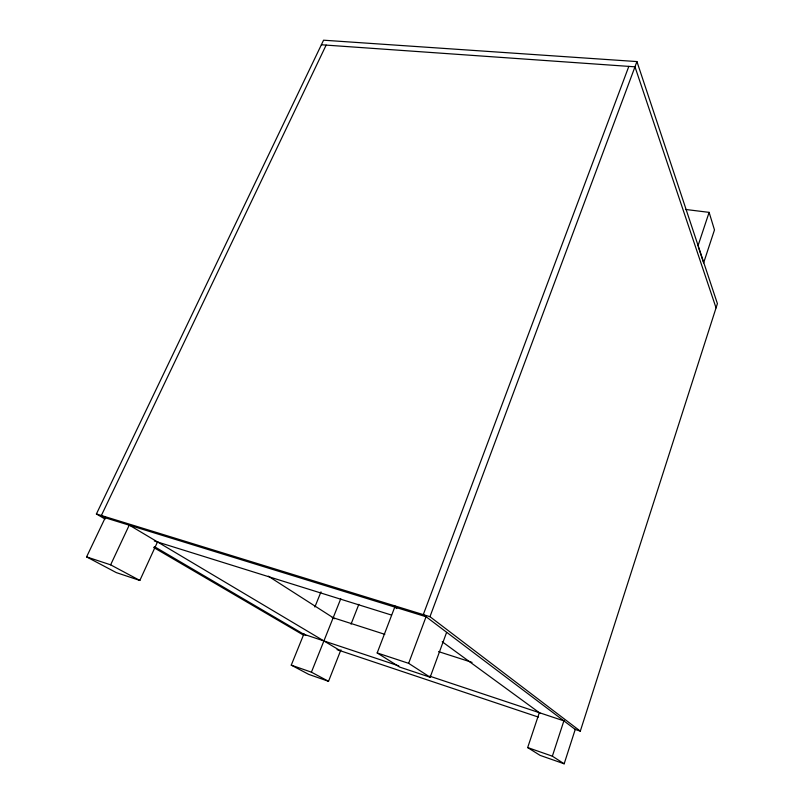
<?xml version="1.0" encoding="UTF-8"?>
<svg xmlns="http://www.w3.org/2000/svg" width="804" height="804" viewBox="0 0 804 804"><rect width="100%" height="100%" fill="white"/><g stroke="black" fill="none" stroke-linecap="round" stroke-linejoin="round"><path stroke-width="1.21" d="M628.828 66.39L423.286 614.628L575.232 729.439L580.307 731.137L717.409 303.651L636.939 61.576L323.57 40.2L96.4 513.977L105.033 519.032M539.182 713.078L527.675 747.569L540.077 755.368L564.157 763.8L575.332 729.127M564.157 763.8L552.358 756.182L564.036 720.374M697.983 245.873L709.118 212.367L685.581 209.462M395.146 606.095L377.176 652.938L399.638 667.069L430.16 677.239L446.582 632.446M430.16 677.239L408.643 663.34L426.231 616.296M580.307 731.137L429.969 616.688L636.939 61.576M304.002 633.733L291.259 665.139L308.736 674.385L328.524 681.31L340.926 649.823M351.036 624.165L358.845 604.337M328.524 681.31L311.419 672.174L340.755 598.779M314.866 606.98L321.007 591.855M105.495 517.203L86.591 556.891L116.289 572.599L139.846 580.458L157.634 541.635M86.591 556.891L110.63 564.84L129.253 525.102L340.524 650.828M326.143 45.104L101.364 515.505L105.686 518.037M321.369 44.773L634.979 66.822L716.052 307.872M96.4 513.977L429.969 616.688M105.223 517.776L426.07 616.738M154.338 541.002L391.538 615.07M332.233 617.442L384.814 634.336M438.582 651.622L472.048 662.385M377.176 652.938L408.643 663.34M303.791 634.245L398.804 665.883M429.678 676.164L563.875 720.856M337.047 649.662L538.379 717.088M291.259 665.139L311.419 672.174M527.675 747.569L552.358 756.182M110.63 564.84L139.846 580.458M154.328 546.579L305.922 635.502M153.634 547.464L303.761 635.281M268.335 576.187L334.705 618.718M394.774 607.08L396.794 608.558M442.22 641.743L540.157 713.299M698.354 246.999L703.631 262.868L714.475 229.924L709.118 212.367"/></g></svg>
